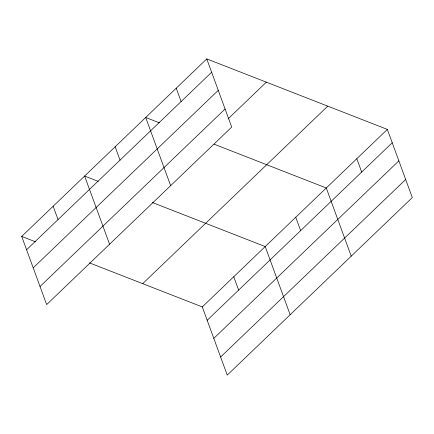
<?xml version="1.0" encoding="UTF-8"?>
<svg xmlns="http://www.w3.org/2000/svg" width="434" height="434" viewBox="0 0 434 434"><rect width="100%" height="100%" fill="white"/><g stroke="black" fill="none" stroke-linecap="round" stroke-linejoin="round"><path stroke-width="0.65" d="M206.763 58.899L231.713 127.075L46.65 304.592L21.7 236.416L206.763 58.899L387.35 129.408L412.3 197.584L227.237 375.101L202.287 306.925L89.437 262.863M26.582 249.762L211.646 72.245M33.206 267.859L218.269 90.343M40.031 286.5L225.089 108.983M228.067 118.894L266.357 82.167M142.694 283.657L327.757 106.14M202.287 306.925L387.35 129.408M207.175 320.27L392.233 142.753M213.794 338.363L398.857 160.846M220.618 357.008L405.676 179.492M159.349 122.811L145.694 117.478L170.643 185.66M214.054 144.169L326.281 187.987L351.231 256.168M98.279 181.39L84.619 176.058L109.569 244.239M152.361 202.504L265.207 246.566L290.162 314.748M21.7 236.416L35.355 241.749M356.813 158.698L361.701 172.043M295.744 217.277L300.626 230.622M176.226 88.189L181.114 101.534M233.747 276.746L238.635 290.091M115.156 146.768L120.039 160.119M53.16 206.237L58.047 219.582"/></g></svg>
